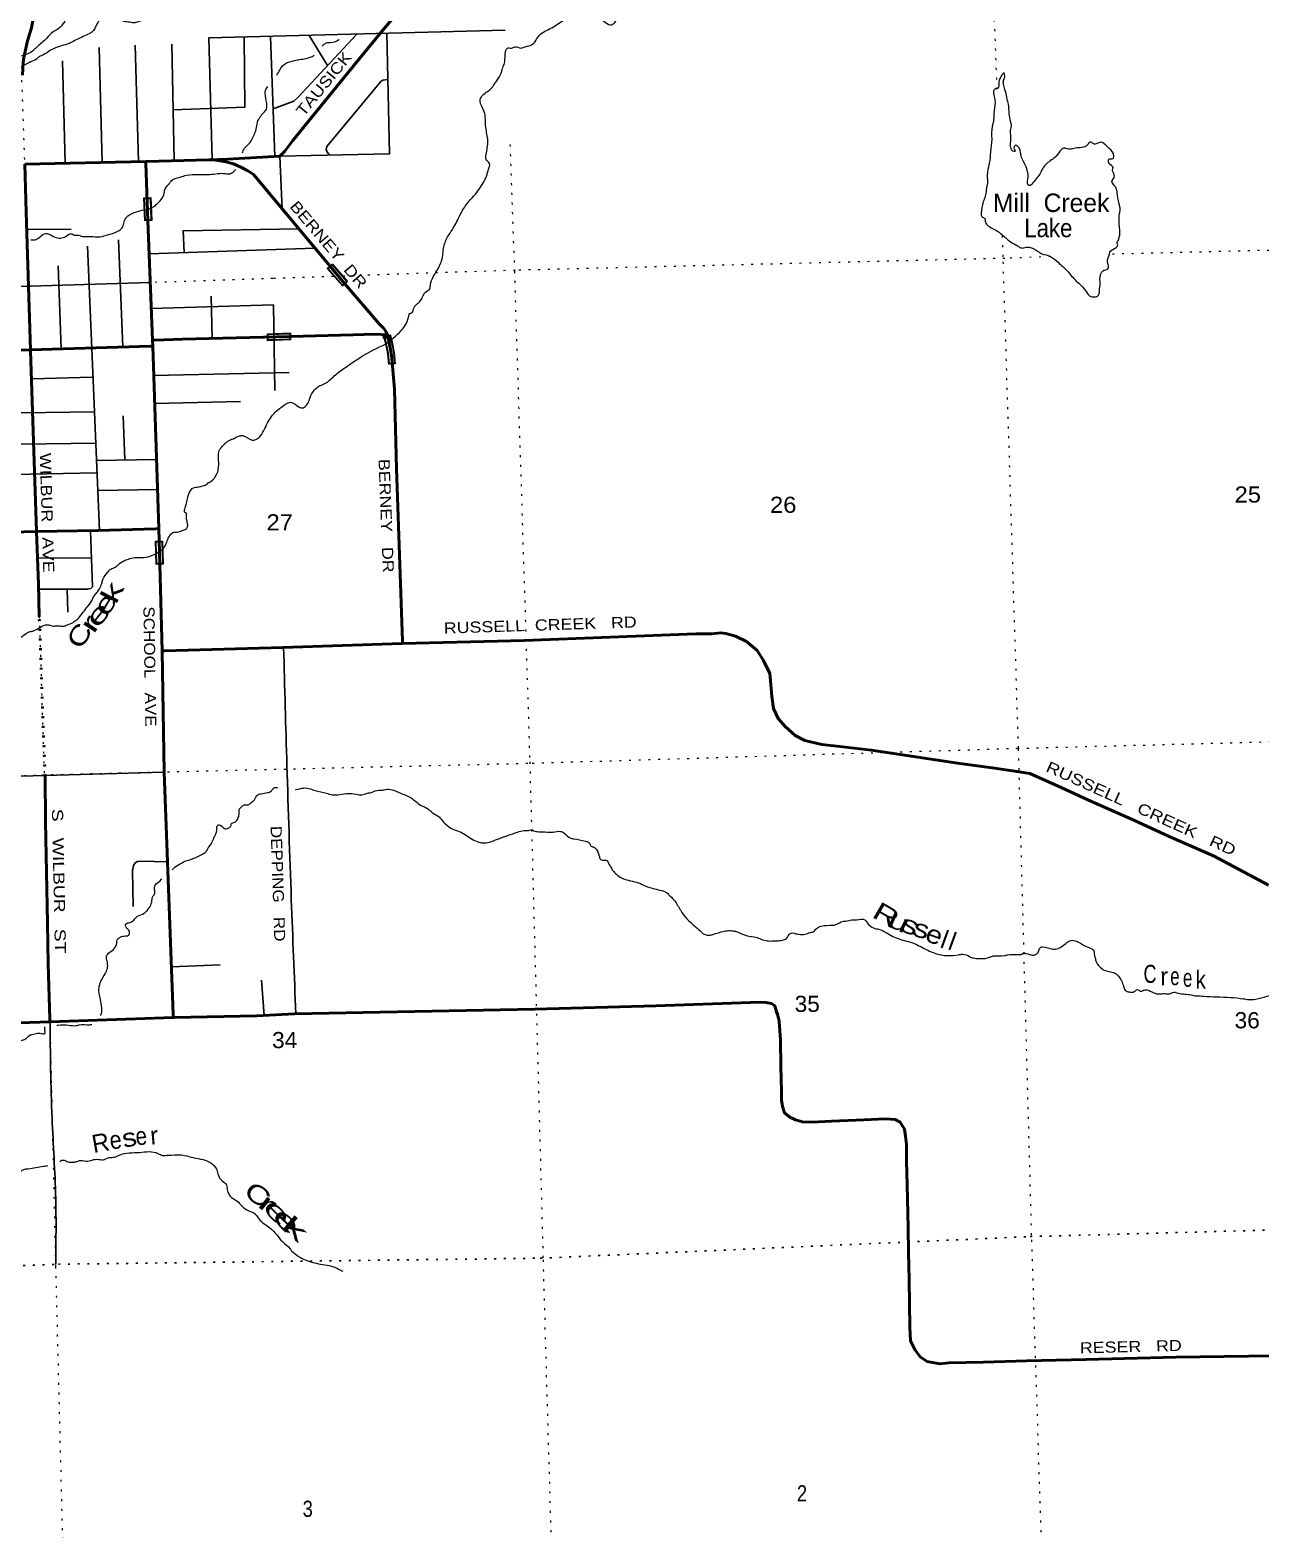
# Model space of a CAD drawing. Header units: feet. Extents: x 505285 to 763886, y -543582 to -353855.
# Drawn here: x 685997 to 699334, y -529042 to -512796 of the extents above; entities that cross this region are included whole.
import ezdxf
from ezdxf.enums import TextEntityAlignment as Align

# ---------------------------------------------------------------- set-up
doc = ezdxf.new("R2010")
doc.units = ezdxf.units.FT
doc.header["$LTSCALE"] = 70
doc.header["$PDMODE"] = 32
doc.header["$PDSIZE"] = 35
doc.linetypes.add('DOTTED', pattern=[1.5, 0.3, -1.2])
for name, color, linetype, lineweight in [('26', 7, 'Continuous', 40), ('27', 7, 'Continuous', 13), ('29', 7, 'Continuous', 25), ('30', 7, 'Continuous', 13), ('39', 7, 'Continuous', 13), ('53', 7, 'DOTTED', 40), ('6', 7, 'DOTTED', 25), ('61', 7, 'Continuous', 13), ('7', 7, 'DOTTED', 13)]:
    doc.layers.add(name, color=color, linetype=linetype, lineweight=lineweight)
doc.layers.add('41', color=7, linetype='Continuous')

msp = doc.modelspace()

# ---------------------------------------------------------------- linework, layer by layer
at = {"layer": '26'}
for p, q in [((685941.44, -514251.13), (687251.88, -514220.45)), ((684681.69, -516300.43), (686001.9, -516261.49)), ((687327.65, -516222.39), (687325.49, -516157.35)), ((687404.09, -518588.05), (687393.24, -518199.95)), ((687430.29, -519525.7), (687404.09, -518588.05)), ((686213.13, -523544.26), (687551.65, -523497.85))]:
    msp.add_line(p, q, dxfattribs=at)
for points in [[(687936.49, -514201.85), (688139.65, -514196.33), (688706.47, -514164.72), (688759.48, -514109.47), (688847.38, -513995.32), (689541.78, -513140.49), (689823.57, -512799.67), (690038.86, -512540.48), (690714.13, -511730.18), (690931.64, -511480.97), (691032.51, -511314.38), (691072.56, -511213.24), (691090.47, -511108.54), (691091.79, -511009.72), (691081.76, -510807.02)], [(685916.95, -513286.18), (685923.09, -513149.45), (685930.51, -513094.5), (685943.87, -513027.68), (685971.94, -512914.24), (686013.18, -512772.95), (686033.18, -512672.22), (686038.78, -512455.41), (686042.33, -512334.94), (686021.1, -512080.56), (686001.54, -511908.41), (685998.43, -511854.3), (685967.87, -511732.53), (685920.99, -511597.04), (685861.26, -511421.69), (685839.3, -511327.84), (685838.5, -511321.59)], [(686001.9, -516261.49), (685954.63, -514770.68), (685941.44, -514251.13)], [(687251.88, -514220.45), (687257.86, -514220.31), (687936.49, -514201.85)], [(687276.38, -514865.04), (687252.75, -514243.43), (687251.88, -514220.45)], [(689410.63, -515548.83), (688441.22, -514387.04), (688422.05, -514364.06), (688394.02, -514345.37), (688358.88, -514321.93), (688282.69, -514281.09), (688202.65, -514248.44), (688119.64, -514224.33), (688034.55, -514209.04), (687973.34, -514204.55), (687936.49, -514201.85)], [(687325.49, -516157.35), (687325.42, -516155.11), (687276.38, -514865.04)], [(689872.28, -516099.68), (689871.78, -516098.51), (689858.8, -516071.82), (689843.09, -516046.63), (689829.23, -516028.86), (689804.23, -516003.93), (689782.61, -515978.93), (689410.63, -515548.83)], [(687325.49, -516157.35), (687351.59, -516156.47), (687646.07, -516146.57), (688822.96, -516117.52)], [(688822.96, -516117.52), (689501.9, -516100.76), (689740.33, -516091.89), (689871.78, -516098.51)], [(689924.35, -516416.2), (689918.8, -516344.44), (689906.18, -516257.57), (689892.08, -516183.32), (689872.28, -516099.68)], [(686001.9, -516261.49), (687305.34, -516223.05), (687327.65, -516222.39)], [(686068.78, -518231.29), (686002.32, -516274.7), (686001.9, -516261.49)], [(687393.24, -518199.95), (687393.19, -518198.24), (687327.65, -516222.39)], [(690037.5, -519446.49), (690036.57, -519420), (689970.53, -517547.86), (689948.98, -516687.55), (689926.62, -516441.2), (689924.35, -516416.2)], [(686068.78, -518231.29), (686731.98, -518221.74), (687362.92, -518200.94), (687393.24, -518199.95)], [(683405.28, -518309.63), (683417.31, -518309.38), (685399.17, -518250.9), (686060.46, -518231.41), (686068.78, -518231.29)], [(686097.42, -519157.6), (686088.12, -518800.65), (686068.78, -518231.29)], [(699424.27, -522064.6), (698836.44, -521751.51), (698348.85, -521536.7), (697966.3, -521359.88), (697472.66, -521143.19), (697179.1, -521004.7), (696839.17, -520853.1), (696696.37, -520831.92), (696455.05, -520796.7), (696054.9, -520740.63), (695503.85, -520659.53), (695117.69, -520601.17), (694810.18, -520565.28), (694583.09, -520539.81), (694399.72, -520495.39), (694292.35, -520441.39), (694186.13, -520345.23), (694108.17, -520258.54), (694057.82, -520149.22), (694041.13, -520019.14), (694030.51, -519890.96), (694018.04, -519770.82), (693950.96, -519627.74), (693880.6, -519520.82), (693766.36, -519424.84), (693644.89, -519367.11), (693542.01, -519337.1), (693487.74, -519330.18), (693385.68, -519340.28), (693301.46, -519339.99), (693215.27, -519341.74), (691360.02, -519413.58), (690037.5, -519446.49)], [(687430.29, -519525.7), (687457.31, -519524.9), (688736.84, -519487.04), (690031.32, -519446.64), (690037.5, -519446.49)], [(687551.65, -523497.85), (687550.34, -523462.72), (687453.11, -520839.38), (687430.35, -519527.69), (687430.29, -519525.7)], [(686213.13, -523544.26), (686212.16, -523512.06), (686194.28, -522919.5), (686187.16, -522472.23), (686164.75, -521375.24), (686160.69, -520881.76)], [(699570.09, -527165.6), (699207.26, -527168.96), (698421.5, -527178.89), (697449.61, -527204.64), (696802.26, -527217.78), (696335.42, -527233.29), (695960.59, -527238.9), (695860.59, -527250.96), (695723.78, -527227.66), (695652.61, -527178.95), (695594.9, -527101.87), (695544.72, -527000.57), (695535.69, -526852.3), (695529.28, -526340.84), (695523.24, -526044.03), (695517.81, -525777.31), (695508.29, -525310.04), (695501.11, -525055.39), (695499.4, -524872.85), (695489.58, -524784.78), (695480.01, -524708.73), (695432.33, -524631.46), (695377.64, -524604.48), (695271.21, -524596.62), (695038.86, -524607.36), (694686.24, -524620.54), (694477.92, -524630.79), (694371.61, -524628.94), (694297.01, -524608.39), (694234.27, -524579.57), (694177.13, -524530.57), (694157.7, -524462.75), (694144.29, -524394.82), (694146.38, -524300.48), (694138.74, -524023.77), (694133.06, -523745.01), (694118.83, -523538.65), (694101.24, -523462.77), (694092.7, -523436.86), (694073.35, -523373.06), (694036.7, -523345.71), (693976.34, -523334.89), (693912.12, -523332.19), (692782.07, -523371.21), (691469.51, -523407.94), (688866, -523458.93), (688457.38, -523479.3), (687559.5, -523497.58), (687551.65, -523497.85)], [(683507.54, -523623.81), (684892.66, -523590.05), (686213.13, -523544.26)]]:
    msp.add_lwpolyline(points, dxfattribs=at)
at = {"layer": '29'}
for p, q in [((688653.65, -514167.67), (688603.32, -512865.41)), ((689223.76, -513181.1), (689024.02, -512854.32)), ((686747.01, -512985.56), (686779.78, -514231.5)), ((687137.52, -512960.9), (687172.57, -514222.31)), ((687534.5, -512950.02), (687561.89, -514212.04)), ((686348.39, -513131.57), (686377.28, -514240.93)), ((685957.2, -514957.81), (686444.61, -514953.61)), ((686621.07, -515140.67), (686749.07, -518221.18)), ((686957.22, -515069.21), (687004.57, -516231.92)), ((687289.91, -515221.03), (689086.65, -515160.73)), ((686301.74, -515350.84), (686335.66, -516251.65)), ((687301.8, -515533.63), (684654.65, -515613.55)), ((687960.57, -515679.05), (687971.8, -516138.53)), ((686671.49, -516557.24), (686024.42, -516578.26)), ((687338.15, -516539.05), (688808.1, -516506.81)), ((687348.24, -516843.13), (688278.68, -516822.07)), ((686695.64, -516935.2), (685011.79, -516956.57)), ((687024.99, -517455.89), (687007.64, -516977.59)), ((686709.76, -517275.03), (685377.3, -517291.84)), ((686717.46, -517460.46), (687368.4, -517450.79)), ((686723.02, -517594.27), (685385.46, -517621.66)), ((686731.08, -517788.19), (687379.19, -517776.06)), ((686080.86, -518520.44), (686665.32, -518517.59)), ((686402.1, -518857.44), (686406.62, -519104.05)), ((687452.01, -520839.47), (685466.36, -520893.27)), ((687531.28, -522948.58), (688059.16, -522928.58)), ((688508.75, -523092.52), (688534.76, -523475.44))]:
    msp.add_line(p, q, dxfattribs=at)
for points in [[(691149.77, -512798.23), (687935.67, -512883.03), (687972.77, -514204.51)], [(689540.17, -512840.7), (688903.78, -513525.33), (688857.41, -513567.32), (688632.98, -513652.07)], [(689864.41, -512832.14), (689896.37, -514138.16), (688706.47, -514164.72), (688732.84, -514736.61)], [(688319.96, -512872.89), (688325.37, -513634.06), (687549.94, -513661.25)], [(689876.82, -513333.83), (689821.91, -513340.55), (689801.23, -513354.28), (689216.16, -514058.97), (689208.54, -514092), (689213.91, -514113.02), (689245.84, -514152.68)], [(688911.91, -514951.27), (687656.81, -514972.55), (687668.14, -515208.33)], [(687312.42, -515813), (688635.83, -515775.41), (688652.64, -516704.37)], [(686654.65, -518222.85), (686676.67, -518831.4), (686656.78, -518850.24), (686617.31, -518857.32), (686091.46, -518857.61)], [(687489.1, -521810.35), (687199.89, -521804.16), (687163, -521808.37), (687138.97, -521823.08), (687117.96, -521852.5), (687107.99, -521906.12), (687114.61, -522293.74)]]:
    msp.add_lwpolyline(points, dxfattribs=at)
for points in [[(688746.95, -519490.85), (688783.07, -520770.16), (688830.69, -522219.76), (688879.98, -523456.64)], [(686214.99, -523541.03), (686236.37, -524587.88), (686276.19, -525457.79), (686275.79, -526172.84)]]:
    msp.add_spline(points, degree=3, dxfattribs=at)
at = {"layer": '39'}
msp.add_line((688226.6, -514310.28), (688226.99, -514309.6), dxfattribs=at)
for points in [[(691120.96, -510891.52), (690967.08, -510933.93), (690818.86, -510955.35), (690732.66, -510960.16), (690656.73, -510990.93), (690545.01, -511056.13), (690397.32, -511135.69), (690265.54, -511201.07), (690141.81, -511268.38), (690020.08, -511335.67), (689872.33, -511409.21), (689814.43, -511437.82), (689758.41, -511452.38), (689620.48, -511503.78), (689552.56, -511532.48), (689478.83, -511585.29), (689468.88, -511593.41), (689341.42, -511692.83), (689285.75, -511745.48), (689167.95, -511804.72), (689003.91, -511850.34), (688869.93, -511893.68), (688767.93, -511924.71), (688730.02, -511947.12), (688688.33, -511993.62), (688664.34, -512001.86), (688602.02, -511986.4), (688553.85, -511982.84), (688503.81, -511993.32), (688469.86, -512009.68), (688463.87, -512011.73), (688413.93, -512034.25), (688243.79, -512071.92), (688047.28, -512075.74), (687860.77, -512077.47), (687668, -512053.2), (687603.74, -512043.76), (687413.29, -512053.55), (687351.12, -512054.12), (687241.17, -512093.24), (687103.4, -512160.68), (687007.74, -512227.74), (686848.24, -512331.47), (686824.43, -512359.76), (686703.07, -512467.15), (686693.14, -512477.27), (686573.58, -512562.59), (686493.73, -512603.43), (686435.93, -512644.07), (686376.29, -512700.76), (686346.58, -512741.14), (686286.89, -512793.82), (686250.97, -512814.21), (686177.43, -512887.06), (686077.97, -512976.21), (686008.32, -513035), (685896.07, -513080.59)], [(691130.92, -510992.09), (691027.73, -510985.49), (690997.77, -510999.81), (690837.62, -511033.37), (690661.66, -511091.14), (690513.89, -511162.69), (690348.15, -511242.41), (690134.43, -511338.62), (689960.92, -511446.5), (689817.19, -511520), (689685.49, -511593.41), (689579.85, -511666.56), (689430.4, -511772.21), (689291.21, -511903.83), (689219.68, -511976.67), (689189.8, -511999), (689149.81, -512013.4), (689143.81, -512015.47), (688985.71, -512053.02), (688837.69, -512096.49), (688787.72, -512115), (688704.04, -512175.93), (688664.04, -512188.33), (688561.78, -512191.28), (688507.56, -512183.76), (688399.28, -512186.77), (688199.08, -512226.72), (688149.01, -512233.2), (687992.96, -512276.75), (687937.01, -512299.33), (687891.22, -512335.84), (687785.42, -512390.96), (687769.45, -512399.12), (687739.46, -512409.42), (687623.83, -512484.68), (687579.88, -512505.14), (687424.32, -512600.81), (687380.35, -512617.26), (687306.35, -512640.01), (687218.55, -512688.94), (687156.58, -512711.57), (687108.51, -512718.03), (687078.37, -512712.29), (687020.11, -512702.81), (686945.6, -512669.42), (686937.56, -512667.49), (686851.11, -512644.22), (686815.04, -512648.57), (686761.12, -512673.13), (686723.55, -512731.62), (686668.19, -512818.36), (686638.27, -512836.67), (686506.47, -512900.06), (686420.63, -512942.96), (686340.63, -512967.76), (686252.67, -512998.65), (686126.99, -513071.99), (686093.04, -513088.35), (686067.19, -513112.65), (686005.28, -513141.29), (685997.29, -513145.37), (685882.08, -513201.28)], [(689855.69, -516197.78), (690022.28, -516054.05), (690069.16, -515992.91), (690099.55, -515910.03), (690124.67, -515863.37), (690136.65, -515861.11), (690155.84, -515818.59), (690232.17, -515726.75), (690298.31, -515627.09), (690337.66, -515590.17), (690337.5, -515582.15), (690411.98, -515400.06), (690444.75, -515335.19), (690472.77, -515234.3), (690477.68, -515180.03), (690517.19, -515052.82), (690587.14, -514943.05), (690662.36, -514797.06), (690738.08, -514675.13), (690810.6, -514593.4), (690917.77, -514440.73), (690954.22, -514359.73), (690974.75, -514285.08), (690978.56, -514274.97), (690979.95, -514244.85), (690942.94, -514199.45), (690941.87, -514147.31), (690960.85, -513996.44), (690939.88, -513852.4), (690933.61, -513742.18), (690915.98, -513664.29), (690877.9, -513566.75), (690883.31, -513536.54), (690906.66, -513501.95), (691005.28, -513421.7), (691024.75, -513393.22), (691069.58, -513330.1), (691113.88, -513240.91), (691121.25, -513208.67), (691126.98, -513194.51), (691143.95, -513141.99), (691153.69, -513029.44), (691173, -512992.92), (691217.09, -512992.03), (691254.94, -512979.22), (691321.36, -512991.91), (691367.21, -512978.94), (691446.86, -512951.24), (691489.85, -512896.19), (691532.85, -512841.14), (691598.21, -512801.69), (691744.82, -512714.43), (691756.68, -512706.17), (691873.87, -512651.62), (691999.82, -512633), (692042.32, -512652.2), (692056.44, -512655.93), (692102.33, -512644.97), (692168.92, -512665.68), (692238.09, -512714.43), (692302.81, -512741.21), (692338.35, -512714.4), (692388.83, -512633.12), (692450.51, -512511.48), (692457.8, -512475.21), (692456.25, -512399), (692473.34, -512352.51), (692479.32, -512350.37), (692528.45, -512301.22), (692651.12, -512220.47), (692879.95, -512035.25), (693039.81, -511909.6), (693106.69, -511846.04), (693215.34, -511765.58)], [(689164.94, -512970.61), (689190.45, -512947.36), (689230.41, -512930.96), (689250.49, -512932.77), (689256.5, -512932.72), (689342.48, -512903.85), (689348.33, -512900.05)], [(688669.5, -513287.49), (688681.98, -513270.87), (688713.57, -513216.44), (688763.21, -513161.85), (688865.18, -513126.82), (688919.23, -513116.29), (689055.31, -513082.95), (689079.17, -513069.62)], [(696557.94, -513256.29), (696502.74, -513361.05), (696489.3, -513427.35), (696455.32, -513439.69), (696443.65, -513479.89), (696458.33, -513549.94), (696449.41, -513672.33), (696438.59, -513804.75), (696428.9, -513840.93), (696424.14, -513979.32), (696411.35, -514117.78), (696398.43, -514240.21), (696379.18, -514328.6), (696375.77, -514394.8), (696376.52, -514477), (696364.93, -514525.23), (696365, -514533.25), (696332.06, -514659.86), (696311.13, -514784.36), (696317.46, -514818.39), (696349.75, -514840.15), (696356.11, -514878.18), (696360.21, -514888.17), (696463.16, -514961.4), (696566.17, -515040.66), (696610.63, -515078.34), (696685.25, -515123.77), (696721.57, -515147.5), (696757.78, -515159.19), (696809.83, -515148.68), (696815.85, -515148.63), (696868.12, -515162.18), (696918.5, -515189.79), (696948.79, -515211.56), (697035.3, -515240.85), (697063.48, -515252.61), (697144.27, -515314.03), (697243.39, -515407.34), (697340.65, -515516.73), (697393.23, -515564.36), (697448, -515632.03), (697500.63, -515685.68), (697550.79, -515687.22), (697568.8, -515683.04), (697588.6, -515654.79), (697594.05, -515592.59), (697595.98, -515584.55), (697598.98, -515474.25), (697608.68, -515438.08), (697626.48, -515409.84), (697690.35, -515375.16), (697690.14, -515353.11), (697681.86, -515325.11), (697683.43, -515276.98), (697699.09, -515234.73), (697706.79, -515198.58), (697774.57, -515153.84), (697790.35, -515123.62), (697784, -515087.6), (697793.97, -515081.48), (697805.66, -515043.28), (697807.6, -515037.25), (697806.4, -514904.93), (697811.33, -514784.59), (697816.98, -514744.44), (697804.28, -514672.37), (697785.21, -514560.27), (697772.73, -514510.26), (697736.15, -514458.47), (697727.94, -514436.48), (697751.62, -514394.17), (697743.14, -514344.12), (697734.85, -514314.12), (697740.62, -514288), (697698.09, -514242.28), (697694, -514234.3), (697695.66, -514196.18), (697739.73, -514189.76), (697747.55, -514167.64), (697741.2, -514131.61), (697678.39, -514062.01), (697607.75, -514012.53), (697563.76, -514026.97), (697531.7, -514031.28), (697499.46, -514013.54), (697479.44, -514017.73), (697469.53, -514031.85), (697419.71, -514066.39), (697349.6, -514075.06), (697287.54, -514087.66), (697227.29, -514080.2), (697221.27, -514078.25), (697205.21, -514076.39), (697185.25, -514088.6), (697123.76, -514163.36), (697020.21, -514244.51), (696945.04, -514359.48)], [(696945.04, -514359.48), (696859.77, -514466.53), (696841.86, -514480.73), (696827.82, -514480.86), (696815.68, -514468.94), (696819.01, -514394.73), (696812.37, -514326.62), (696797.9, -514278.64), (696744.72, -514164.83), (696742.6, -514152.83), (696701.58, -514052.96), (696683.46, -514045.1), (696669.55, -514059.27), (696665.7, -514077.35), (696676.05, -514113.34), (696653.96, -514109.53), (696633.64, -514079.65), (696629.13, -514025.55), (696628.05, -513907.27), (696625.86, -513887.24), (696635.62, -513857.07), (696631.06, -513796.97), (696611.99, -513684.86), (696598.92, -513570.7), (696596.85, -513564.71), (696582.09, -513484.64), (696565.64, -513440.68), (696553.08, -513382.65), (696552.7, -513340.55), (696564.51, -513316.37), (696559.98, -513260.28)], [(688301.6, -514127.3), (688314.43, -514090.31), (688352.15, -514047.85), (688379.95, -514017.52), (688427.31, -513932.88), (688448.81, -513872.52), (688464.16, -513796.19), (688489.74, -513741.83), (688529.4, -513693.34), (688561.12, -513652.94), (688564.58, -513592.76), (688547.52, -513480.63), (688551.25, -513450.53), (688576.71, -513409.3)], [(687236.82, -514743.87), (687347.34, -514704.78), (687365.24, -514688.58), (687406.98, -514648.09), (687448.51, -514583.54), (687461.96, -514519.26), (687501.6, -514466.76), (687507.54, -514458.68), (687525.36, -514434.46), (687625.23, -514389.42), (687695.26, -514370.74), (687817.52, -514361.57), (687987.96, -514358), (688078.13, -514349.13), (688130.33, -514354.67), (688154.41, -514356.45), (688202.34, -514333.96), (688226.52, -514309.34)], [(686006.12, -515070.91), (686037.03, -515071.81), (686087, -515053.31), (686154.74, -515004.55), (686184.81, -515002.27), (686267.4, -515041.6), (686327.65, -515051.07), (686383.64, -515032.51), (686443.54, -515003.88), (686471.75, -515017.66), (686507.87, -515019.33), (686566.15, -515032.82), (686646.39, -515034.08), (686654.41, -515034), (686754.72, -515037.09), (686850.78, -515014.14), (686950.72, -514977.13), (686994.53, -514942.63), (687035.67, -514835.99), (687057.5, -514811.72), (687141.37, -514770.85), (687236.82, -514743.87)], [(688195.54, -517230.87), (688269.01, -517195.27), (688305.04, -517192.53), (688406.28, -517240.62), (688446.29, -517235.8), (688495.58, -517194.66), (688584.54, -517034.35), (688680.38, -516916.03), (688769.31, -516852.02), (688821.01, -516830.9), (688910.22, -516879.25), (688942.58, -516892.63), (689009.74, -516843.11), (689034.53, -516780.4), (689080.96, -516697.2), (689134.21, -516653.98), (689221.58, -516612.07), (689231.44, -516603.85), (689335.83, -516511.43), (689444.55, -516434.99), (689590.91, -516335.7), (689855.69, -516197.78)], [(688194, -517230.05), (688153, -517249.05), (688128, -517265.05), (688101, -517286.05)], [(688033.56, -517583.57), (688044.67, -517483.22), (688045.6, -517364.92), (688079.2, -517310.48), (688109.01, -517282.13)], [(687432.1, -518429.23), (687475.11, -518360.65), (687496.63, -518302.31), (687538.27, -518249.8), (687546.24, -518243.71), (687594.33, -518239.25), (687644.3, -518220.74), (687690.26, -518202.28), (687708, -518168.03), (687705.81, -518148), (687694.82, -518043.84), (687694.72, -518031.81), (687678.62, -518025.95), (687676.27, -517987.88), (687691.85, -517937.61), (687724.8, -517812.99), (687770.41, -517756.43), (687820.47, -517747.95), (687870.5, -517735.45), (687918.44, -517714.96), (687926.37, -517704.86), (687938.34, -517698.74), (687962.31, -517686.49), (688005.98, -517637.96), (688023.71, -517603.71), (688033.56, -517583.57)], [(685510.58, -519735.7), (685542.3, -519731.91), (685564.27, -519721.68), (685574.28, -519719.58), (685618.32, -519711.16), (685678.07, -519666.49), (685695.92, -519644.27), (685733.86, -519625.88), (685765.36, -519561.43), (685808.42, -519446.74), (685854.16, -519404.22), (685915.98, -519365.55), (685989.76, -519318.75), (686027.79, -519310.38), (686153.56, -519247.06), (686201.65, -519242.61), (686247.9, -519256.21), (686271.95, -519253.98), (686283.96, -519251.87), (686354.21, -519257.23), (686402.2, -519242.75), (686464.13, -519216.11), (686511.93, -519179.58), (686611.09, -519058.36), (686670.51, -518975.61), (686690.17, -518933.32), (686721.44, -518894.02), (686749.6, -518852.57), (686775.15, -518796.19), (686786.78, -518751.98), (686838.23, -518675.32), (686844.16, -518667.24), (686873.99, -518638.9), (686921.92, -518616.4), (686951.77, -518592.06), (687013.55, -518549.38), (687063.52, -518530.88), (687133.55, -518512.18), (687183.7, -518513.73), (687277.88, -518504.83), (687432.19, -518429.08)], [(688024.75, -521437.12), (688030.58, -521417.02), (688046.55, -521408.85), (688107.1, -521450.39), (688125.16, -521452.23), (688175.02, -521421.7), (688186.78, -521391.51), (688210.79, -521385.27), (688238.66, -521362.96), (688260.33, -521320.66), (688262.28, -521314.63), (688269.6, -521238.37), (688291.44, -521214.11), (688321.34, -521193.78), (688371.43, -521189.31), (688399.31, -521167), (688431.14, -521138.63), (688466.74, -521084.17), (688502.75, -521073.81), (688572.82, -521061.14), (688614.76, -521042.7), (688638.58, -521014.41), (688666.56, -521004.13), (688680.83, -521007.83)], [(688875.06, -521026.5), (688883.36, -521026.18), (688963.44, -521011.4), (689037.73, -521020.75), (689088.04, -521038.33), (689212.64, -521067.25), (689272.97, -521084.73), (689335.13, -521084.15), (689425.26, -521071.29), (689507.51, -521074.54), (689623.88, -521079.47), (689667.88, -521065.03), (689673.89, -521064.98), (689739.87, -521042.31), (689822.02, -521033.53), (689872.07, -521025.05), (690006.8, -521063.9), (690129.64, -521118.9), (690254.79, -521207.96), (690295.06, -521225.64), (690373.84, -521287.06), (690436.4, -521328.58), (690480.99, -521380.3), (690529.52, -521423.96), (690592.04, -521461.47), (690670.52, -521490.82), (690733.06, -521530.34), (690739.11, -521534.3), (690882.13, -521603.14), (690920.26, -521606.8), (691000.33, -521590.02), (691178.22, -521524.22), (691284.2, -521489.15), (691352.23, -521472.48), (691388.33, -521472.15), (691440.38, -521461.65)], [(687540.09, -521896.28), (687551.52, -521882.58), (687617.29, -521837.86), (687677.15, -521805.23), (687729.15, -521788.71), (687847.02, -521739.5), (687859, -521733.38), (687906.81, -521698.85), (687942.4, -521642.38), (687970.11, -521602.03), (687995.62, -521541.65), (688013.36, -521507.4), (688024.75, -521437.12)], [(691440.39, -521463.66), (691480.66, -521481.32), (691548.88, -521484.7), (691665.25, -521489.64), (691749.4, -521480.84), (691783.64, -521496.57), (691860.37, -521554.01), (691894.53, -521561.7), (692019.11, -521586.61), (692065.47, -521612.26), (692075.71, -521636.22), (692105.93, -521649.97), (692144.36, -521685.71), (692171.09, -521757.64), (692183.37, -521785.59), (692257.72, -521800.94), (692267.96, -521824.9), (692274.06, -521834.87), (692310.74, -521896.68), (692345.19, -521936.47), (692401.74, -521980.06), (692464.15, -522005.54), (692635.08, -522056.09), (692665.3, -522071.85), (692771.88, -522102.95), (692826.15, -522116.48), (692908.7, -522151.8), (692926.93, -522171.68), (692975.5, -522219.35), (693042.63, -522322.99), (693048.73, -522332.95), (693083.32, -522386.76), (693158.25, -522466.27), (693273.5, -522569.46), (693305.83, -522595.23), (693350.05, -522606.84), (693400.12, -522598.37), (693522.13, -522563.15), (693592.26, -522556.49), (693646.48, -522564.01), (693761.2, -522609.07), (693879.74, -522632.03), (693940.12, -522655.53), (694004.41, -522668.97), (694080.6, -522666.27), (694094.64, -522666.13), (694154.74, -522659.56), (694198.7, -522641.11), (694238.32, -522588.63), (694266.34, -522582.35), (694298.51, -522590.07), (694350.72, -522597.61), (694418.84, -522590.96), (694450.82, -522578.64), (694488.83, -522568.27), (694522.62, -522535.88), (694576.51, -522507.31), (694700.77, -522498.15), (694728.81, -522493.88), (694816.7, -522454.97), (694824.72, -522454.9), (694890.79, -522442.26), (694958.95, -522439.63), (695049.21, -522440.8), (695075.57, -522472.63), (695144.27, -522528.15), (695200.54, -522541.66), (695353.68, -522620.44), (695504.56, -522671.17), (695574.94, -522692.59), (695655.5, -522729.94), (695808.58, -522802.71), (695947.19, -522827.49), (696065.43, -522818.38), (696109.49, -522811.96), (696183.93, -522837.34), (696194.01, -522843.26), (696240.24, -522854.86), (696316.49, -522860.18), (696354.58, -522857.82), (696444.59, -522830.93), (696564.88, -522827.81), (696596.9, -522819.5), (696707.17, -522816.48), (696751.25, -522812.06), (696773.18, -522797.83)], [(686765.12, -523475.54), (686765.91, -523473.73), (686775.22, -523395.45), (686753.99, -523267.33), (686745.45, -523211.28), (686752.82, -523141.04), (686819.81, -523010.1), (686839.36, -522953.78), (686832.72, -522885.67), (686826.37, -522849.65), (686832.13, -522821.52), (686873.89, -522783.04), (686923.56, -522732.46), (686939.22, -522690.21), (686939.16, -522684.2), (686940.93, -522658.12), (686962.79, -522635.87), (687018.75, -522615.29), (687064.8, -522606.85), (687074.46, -522566.67), (687064.25, -522546.71), (687031.66, -522492.88), (687049.55, -522474.67), (687067.56, -522470.5), (687121.46, -522443.93), (687163.19, -522401.44), (687235.09, -522368.7), (687262.95, -522344.38), (687268.91, -522338.31), (687306.48, -522279.82), (687321.92, -522215.52), (687327.69, -522187.4), (687347.52, -522163.16), (687347.06, -522113.04), (687354.64, -522064.85), (687412.31, -522012.19), (687426.49, -521995.47)], [(696773.18, -522797.83), (696859.63, -522821.09), (696885.72, -522822.86), (696899.68, -522814.71), (696913.66, -522808.56), (696957.12, -522735.98), (696975.16, -522733.82), (697085.67, -522756.85), (697143.76, -522750.31), (697203.62, -522715.68), (697251.39, -522677.14), (697299.38, -522660.66), (697329.51, -522666.4), (697440.34, -522723.52), (697510.82, -522754.95), (697524.95, -522764.84), (697535.17, -522786.8), (697535.23, -522792.82), (697547.89, -522862.87), (697566.42, -522914.83), (697582.65, -522934.72), (697667.42, -522994.09), (697727.68, -523005.56), (697786.12, -523035.1), (697798.27, -523049.03), (697853.42, -523158.78), (697871.85, -523200.72), (697892.03, -523214.56), (697938.25, -523224.16), (697958.3, -523223.98), (698004.16, -523195.49), (698036.39, -523211.23), (698056.47, -523213.05), (698062.42, -523206.98), (698070.42, -523202.9), (698104.46, -523198.58), (698180.96, -523229.95), (698245.26, -523243.39), (698303.38, -523238.85), (698353.53, -523240.4), (698383.48, -523226.08), (698445.73, -523233.53), (698586.27, -523252.29), (698642.54, -523263.8), (698704.72, -523265.23), (698722.78, -523267.07), (698861.22, -523273.81), (699013.7, -523280.43), (699154.22, -523295.18), (699212.44, -523302.67), (699284.62, -523300), (699408.66, -523266.78), (699514.72, -523241.75), (699574.81, -523233.18), (699630.75, -523210.61), (699744.65, -523163.45), (699770.68, -523159.19), (699782.11, -523160.62)], [(686287.04, -523580.92), (686301.61, -523580.28), (686415.93, -523581.22), (686496.2, -523586.5), (686532.22, -523578.14), (686638.51, -523577.16), (686644.52, -523577.1), (686669.18, -523573.3)], [(685009.77, -524700.68), (685038.39, -524698.7), (685064.32, -524682.41), (685079.99, -524642.18), (685115.91, -524623.79), (685167.87, -524603.26), (685221.71, -524568.68), (685275.48, -524528.08), (685328.99, -524459.42), (685366.47, -524390.9), (685382.07, -524342.65), (685395.91, -524320.47), (685443.77, -524291.95), (685461.37, -524241.67), (685461.29, -524233.65), (685462.98, -524199.55), (685444.12, -524111.51), (685459.32, -524019.14), (685471.14, -523994.98), (685489.05, -523980.78), (685578.27, -523869.68), (685653.97, -523812.84), (685689.98, -523804.48), (685766.07, -523789.75), (685803.94, -523765.34), (685849.77, -523732.84), (685859.78, -523730.73), (685886.02, -523748.53), (685922.03, -523740.18), (685928.05, -523740.13), (685997.75, -523687.36), (686017.77, -523683.16), (686079.81, -523668.55), (686136.02, -523674.05), (686150.07, -523675.91), (686161.96, -523659.77), (686157.49, -523609.69), (686162.26, -523598.24)], [(686320.96, -525058.43), (686339.94, -525045.2), (686368, -525044.63), (686406.45, -525061.91), (686474.67, -525064.53), (686492.67, -525062.15), (686546.5, -525047.01), (686620.86, -525055.53), (686686.67, -525038.14), (686756.86, -525038.71), (686789.01, -525042.07), (686852.65, -525016.7), (686914.7, -525011.42), (686968.35, -524988.26), (687184.32, -524959.78), (687288.42, -524951.64), (687387.07, -524971.71), (687435.62, -524992.79), (687501.72, -524989.43), (687527.78, -524988.9), (687674.21, -524991.93), (687766.93, -525016.13), (687873.64, -525038.03), (687956.59, -525074.46), (688018.02, -525137.4), (688035.2, -525193.23), (688068.58, -525256.75), (688121.63, -525301.82), (688134.64, -525349.7), (688147.77, -525403.61), (688199.07, -525460.75), (688221.36, -525472.32), (688347.95, -525584.11), (688437.03, -525626.43), (688443.17, -525632.32), (688482.31, -525683.69), (688598.51, -525777.62), (688674.26, -525854.32), (688733.9, -525927.34), (688817.66, -526003.88), (688834.19, -526027.62)], [(685004.93, -525493.64), (685071.83, -525490.37), (685097.68, -525479.81), (685149.75, -525476.73), (685181.41, -525456.03), (685207.34, -525449.48), (685347.35, -525432.59), (685404.32, -525375.25), (685463.54, -525329.9), (685562.82, -525281.73), (685578.76, -525277.4), (685596.8, -525277.03), (685665.92, -525225.46), (685751.4, -525189.61), (685797.13, -525170.62), (685897.22, -525162.56), (685930.93, -525143.82), (685976.9, -525136.86), (686142.76, -525109.41), (686191.97, -525103.78)], [(688834.19, -526027.62), (688915.67, -526090.16), (688980.53, -526124.96), (689147.86, -526169.69), (689331.31, -526218.13), (689355.65, -526231.67), (689388.03, -526247.07)]]:
    msp.add_spline(points, degree=3, dxfattribs=at)
at = {"layer": '53'}
msp.add_line((686160.69, -520882.26), (686097.4, -519156.47), dxfattribs=at)
at = {"layer": '6'}
msp.add_lwpolyline([(681345.69, -526348.43), (681369.85, -526347.5), (684978.21, -526224.94), (686304.62, -526171.87), (691527.8, -526106.77), (696842.46, -525872.48), (699860, -525790.05)], dxfattribs=at)
at = {"layer": '61'}
for p, q in [((687306.46, -514612.41), (687317.47, -514862.17)), ((687317.47, -514862.17), (687242.54, -514865.47)), ((689277.43, -515332.98), (689441.4, -515521.69)), ((689440.66, -515523.17), (689384.04, -515572.36)), ((688570.76, -516088.16), (688820.63, -516079.98)), ((688820.63, -516079.98), (688823.08, -516154.94)), ((689834.64, -516121.39), (689906.56, -516100.12)), ((689844.93, -516126.68), (689901.42, -516109.98)), ((689959.94, -516414.05), (689885.07, -516418.33)), ((689951.99, -516406.49), (689893.7, -516409.82)), ((687357.87, -518337.45), (687432.83, -518334.96)), ((687366.18, -518587.31), (687357.87, -518337.45))]:
    msp.add_line(p, q, dxfattribs=at)
for points in [[(687242.54, -514865.47), (687231.53, -514615.71), (687306.46, -514612.41)], [(689384.04, -515570.13), (689220.08, -515381.42), (689276.69, -515332.23)], [(688823.08, -516154.94), (688573.21, -516163.12), (688570.76, -516088.16)], [(687432.83, -518334.96), (687441.14, -518584.82), (687366.18, -518587.31)]]:
    msp.add_lwpolyline(points, dxfattribs=at)
for points in [[(687239.87, -514623.35), (687298.81, -514620.75), (687309.12, -514854.52), (687250.18, -514857.12)], [(689231.35, -515382.21), (689275.94, -515343.46), (689430.53, -515521.37), (689385.93, -515560.12)], [(688579.01, -516095.89), (688812.89, -516088.23), (688814.82, -516147.2), (688580.94, -516154.86)], [(687366.13, -518345.17), (687425.1, -518343.22), (687432.87, -518577.09), (687373.9, -518579.04)]]:
    msp.add_lwpolyline(points, close=True, dxfattribs=at)
for centre, radius, start, end in [((688592.49, -516485.79), 1361.82, 3.33849, 16.01962), ((688592.49, -516485.79), 1369.82, 2.94256, 16.34629), ((688593.23, -516488.02), 1294.82, 2.94255, 16.34629), ((688593.23, -516488.02), 1302.82, 3.44127, 16.10223)]:
    msp.add_arc(centre, radius, start, end, dxfattribs=at)
msp.add_point((689844.93, -516126.68), dxfattribs=at)
at = {"layer": '7'}
for p, q in [((696482.75, -513438.94), (696399.13, -511121.64)), ((699538, -515182.05), (697702.46, -515227.17)), ((689412.04, -515462.49), (689379.02, -515463.6)), ((691594, -527374.05), (691702, -531007.05))]:
    msp.add_line(p, q, dxfattribs=at)
for points in [[(686644.44, -538695.12), (686590.76, -536897.32), (686412.91, -531572.35), (686278.38, -526199.16), (686154.02, -520848.42), (685987.98, -515564.7), (685908.02, -513288.05)], [(691200.99, -514036.08), (691249.12, -515411.32), (691415.79, -520727.78), (691559.85, -526124.63), (691594.99, -527377.22)], [(697214.31, -537919.43), (697170.21, -536602.61), (697030.9, -531279.73), (696857.24, -525855.25), (696714.87, -520578.94), (696548.28, -515255.19), (696539.15, -515001.84)], [(697063.35, -515251.67), (696567.43, -515270.92), (691256.75, -515400.55), (689638.97, -515454.87)], [(689287.85, -515466.66), (688628.7, -515488.79), (688528.49, -515492.15)], [(688528.02, -515492.16), (685975.82, -515577.86), (680750.24, -515714.15), (679711.98, -515742.49)], [(684676.66, -520915.96), (686124.42, -520868.07), (691442.59, -520741.6), (696701.42, -520580.99), (699702.32, -520503.18)]]:
    msp.add_lwpolyline(points, dxfattribs=at)

# ---------------------------------------------------------------- texts
at = {"layer": '27'}
for s, rotation, width, p in [('TAUSICK', 50.711, 1.2, (688965.26, -513741.63)), ('SCHOOL   AVE', 270.936, 1.15, (687226.35, -519044.19))]:
    msp.add_text(s, height=120, rotation=rotation, dxfattribs=dict(at, width=width)).set_placement(p)
for s, rotation, width, p in [('BERNEY  DR', 310.391, 1.2, (689188.66, -515161.58)), ('WILBUR   AVE', 271.695, 1.2, (686122.09, -518030.71)), ('BERNEY   DR', 272.257, 1.2, (689799.6, -518063.13)), ('RUSSELL  CREEK   RD', 1.858, 1.2, (691531.51, -519304.62)), ('RUSSELL   CREEK   RD', 335.637, 1.25, (698019.53, -521287.51)), ('S   WILBUR   ST', 271.226, 1.3, (686251.45, -522021.18)), ('RESER   RD', 1.442, 1.2, (697934.13, -527124.77))]:
    msp.add_text(s, height=120.3, rotation=rotation, dxfattribs=dict(at, width=width)).set_placement(p, align=Align.CENTER)
at = {"layer": '30', "width": 1.15}
msp.add_text('DEPPING   RD', height=120.3, rotation=271.858, dxfattribs=at).set_placement((688625.91, -522049.96), align=Align.CENTER)
at = {"layer": '41'}
msp.add_text('Mill  Creek', height=200, dxfattribs=at).set_placement((696437.1, -514768.63))
at = {"layer": '41', "width": 0.9}
msp.add_text('Lake', height=200, dxfattribs=at).set_placement((696777.68, -515042))
at = {"layer": '41'}
for s, height, rotation, width, p in [('k', 200, 62.774, 1.6, (686976.45, -518936.36)), ('e', 200, 51.834, 1.75, (686811.32, -519188.87)), ('e', 200, 58.113, 1.55, (686894.28, -519068.62)), ('r', 200, 56.354, 1.8, (686729.78, -519285.47)), ('C', 200, 59.476, 1.35, (686618.73, -519409.41)), ('R', 195.4, 330.004, 1.45, (695232.72, -522471.61)), ('u', 195.4, 335.002, 1.5, (695377.59, -522544.18)), ('s', 195.4, 340, 1.4, (695507.6, -522587.89)), ('s', 195.4, 345, 1.3, (695638.18, -522631.82)), ('e', 195.4, 340, 1.2, (695770.69, -522692.01)), ('e', 195.4, 5.994, 0.85, (687212.82, -524878.58)), ('e', 195.4, 8.006, 0.9, (686937.68, -524920.26)), ('s', 195.4, 12.003, 1.2, (687092.36, -524894.99)), ('C', 195.4, 325.001, 1.45, (688411.61, -525496.69)), ('r', 195.4, 321.998, 1.95, (688517.61, -525590.05)), ('e', 195.4, 315, 2.05, (688610.74, -525674.73)), ('e', 195.4, 315, 2.05, (688713.15, -525771.46)), ('k', 195.4, 319.996, 2.05, (688807.78, -525861.83))]:
    msp.add_text(s, height=height, rotation=rotation, dxfattribs=dict(at, width=width)).set_placement(p, align=Align.CENTER)
for s, rotation, p in [('l', 339.995, (695880.69, -522744.45)), ('l', 339.995, (695965.47, -522765.46)), ('r', 5.004, (687351.59, -524873.24)), ('R', 9.999, (686779.55, -524950.99))]:
    msp.add_text(s, height=195.4, rotation=rotation, dxfattribs=at).set_placement(p, align=Align.CENTER)
for s, width, p in [('C', 0.75, (698140.88, -523122.85)), ('e', 0.7, (698410.8, -523147.79)), ('e', 0.7, (698548.91, -523164.96)), ('k', 0.85, (698690.54, -523183.96))]:
    msp.add_text(s, height=195.4, dxfattribs=dict(at, width=width)).set_placement(p, align=Align.CENTER)
msp.add_text('r', height=195.4, dxfattribs=at).set_placement((698294.44, -523149.37), align=Align.CENTER)
at = {"layer": '7'}
for s, width, p in [('25', 1.1, (699057.6, -517917.62)), ('26', 1.1, (694020.66, -518029.03)), ('27', 1.1, (688561.47, -518219.56)), ('35', 1.05, (694287.54, -523437.58)), ('36', 1.05, (699057.6, -523615.65)), ('34', 1.05, (688621.87, -523830.36)), ('2', 0.85, (694312, -528742.05)), ('3', 0.85, (688952.93, -528909.58))]:
    msp.add_text(s, height=175, dxfattribs=dict(at, width=width)).set_placement(p)

doc.saveas('drawing.dxf')
